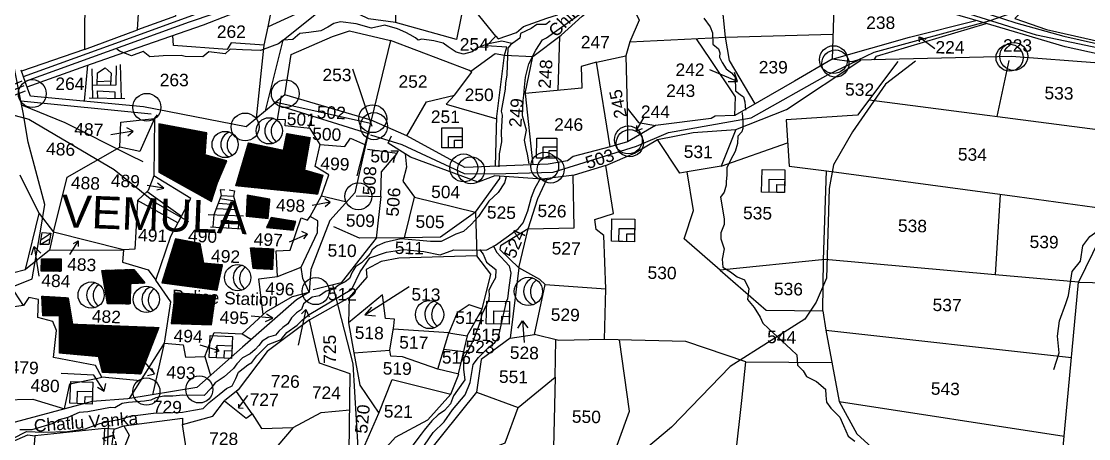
# Model space of a CAD drawing. Header units: inches. Extents: x 207447 to 213485, y 1587092 to 1593817.
# Drawn here: x 210952 to 212237, y 1589916 to 1590418 of the extents above; entities that cross this region are included whole.
import ezdxf

# ---------------------------------------------------------------- set-up
doc = ezdxf.new("R2010")
doc.units = ezdxf.units.IN
doc.header["$LTSCALE"] = 15
doc.header["$MEASUREMENT"] = 0
for name, color, linetype in [('BOUNDRY STONES', 240, 'Continuous'), ('PLOTS', 7, 'Continuous'), ('PLOTS NO', 7, 'Continuous'), ('ROADS', 1, 'Continuous'), ('STREAMS', 4, 'Continuous'), ('VILLAGE', 7, 'Continuous'), ('wells', 7, 'Continuous')]:
    doc.layers.add(name, color=color, linetype=linetype)
doc.styles.get("Standard").update_dxf_attribs({"font": 'arial.ttf'})
pattern_1 = [(42.75675967, (99659.80842, 1506710.48788), (-0.1891467585, 0.2045693864), [])]

msp = doc.modelspace()

# ---------------------------------------------------------------- hatches: boundary and pattern name
at = {"layer": 'VILLAGE'}
h = msp.add_hatch(dxfattribs=at)
h.set_pattern_fill('ANSI31', color=30, scale=3.980305, angle=-2.2432)
h.set_pattern_definition([(42.75675967, (99659.8084, 1506710.4879), (-0.3377723836, 0.3653136316), [])])
h.paths.add_polyline_path([(211117, 1590236.5), (211180.5, 1590201.1), (211187.6, 1590223.4), (211199.2, 1590250.2), (211173, 1590257.1), (211174.9, 1590283.7), (211117.3, 1590294.7)])
h = msp.add_hatch(dxfattribs=at)
h.set_pattern_fill('ANSI31', color=30, scale=2.228903, angle=-2.2432)
h.set_pattern_definition(pattern_1)
h.paths.add_polyline_path([(211225.2, 1590271.7), (211267.1, 1590262.9), (211271.3, 1590283), (211299.4, 1590278.1), (211292.5, 1590239.1), (211314.6, 1590232.9), (211308.2, 1590209.9), (211209.7, 1590220)])
h = msp.add_hatch(dxfattribs=at)
h.set_pattern_fill('ANSI31', color=30, scale=2.228903, angle=-2.2432)
h.set_pattern_definition(pattern_1)
h.paths.add_polyline_path([(211222.5, 1590183.4), (211248.7, 1590180.7), (211251, 1590204), (211223.6, 1590208.7)])
h = msp.add_hatch(dxfattribs=at)
h.set_pattern_fill('ANSI31', color=30, scale=2.228903, angle=-2.2432)
h.set_pattern_definition(pattern_1)
h.paths.add_polyline_path([(211247, 1590169.6), (211278.8, 1590166.7), (211282.1, 1590177.1), (211252.3, 1590181.8)])
h = msp.add_hatch(dxfattribs=at)
h.set_pattern_fill('ANSI31', color=30, scale=2.228903, angle=-2.2432)
h.set_pattern_definition(pattern_1)
h.paths.add_polyline_path([(211120.8, 1590103.2), (211187.2, 1590094.2), (211194, 1590125), (211171.5, 1590126.7), (211167, 1590150.7), (211137.3, 1590156.2)])
h = msp.add_hatch(dxfattribs=at)
h.set_pattern_fill('ANSI31', color=30, scale=2.228903, angle=-2.2432)
h.set_pattern_definition(pattern_1)
h.paths.add_polyline_path([(211227.4, 1590145.4), (211255.1, 1590144.1), (211254, 1590119.3), (211230.6, 1590120.4)])
h = msp.add_hatch(dxfattribs=at)
h.set_pattern_fill('ANSI31', color=30, scale=2.228903, angle=-2.2432)
h.set_pattern_definition(pattern_1)
h.paths.add_polyline_path([(210976, 1590132.2), (210999.3, 1590132.1), (210999.3, 1590117.2), (210975.6, 1590117.3)])
h = msp.add_hatch(dxfattribs=at)
h.set_pattern_fill('ANSI31', color=30, scale=2.228903, angle=-2.2432)
h.set_pattern_definition(pattern_1)
h.paths.add_polyline_path([(211048.6, 1590118.1), (211087.2, 1590119.4), (211100.4, 1590103), (211082.9, 1590102.1), (211082.8, 1590077.8), (211055.2, 1590077.9)])
h = msp.add_hatch(dxfattribs=at)
h.set_pattern_fill('ANSI31', color=30, scale=2.228903, angle=-2.2432)
h.set_pattern_definition(pattern_1)
h.paths.add_polyline_path([(210976.3, 1590087.1), (211008.1, 1590085.2), (211013.1, 1590053.5), (211117, 1590049.4), (211095.3, 1589993.5), (211049.3, 1589995.3), (211044.5, 1590014.3), (210997.3, 1590018.6), (210997.6, 1590063.5), (210977.3, 1590063.6)])
h = msp.add_hatch(dxfattribs=at)
h.set_pattern_fill('ANSI31', color=30, scale=2.228903, angle=-2.2432)
h.set_pattern_definition(pattern_1)
h.paths.add_polyline_path([(211136.8, 1590091), (211132, 1590054.4), (211180.5, 1590052.8), (211185.5, 1590087.7)])

# ---------------------------------------------------------------- linework, layer by layer
at = {"layer": 'BOUNDRY STONES'}
msp.add_lwpolyline([(211374.2, 1590291.2), (211350.9, 1590360.5)], dxfattribs=at)
at = {"layer": 'BOUNDRY STONES', "color": 1}
msp.add_lwpolyline([(211372.7, 1590298.9), (211355.7, 1590231.9)], dxfattribs=at)
at = {"layer": 'BOUNDRY STONES'}
for centre in [(212141.9, 1590374.3), (211932.1, 1590367.2), (211376.3, 1590291.8), (211684.5, 1590271.3), (211493.1, 1590238.7), (211589.2, 1590239.6), (211357.4, 1590207.3), (211306, 1590093.2), (211102.2, 1589972.3), (211165.9, 1589974.8)]:
    msp.add_circle(centre, 16.3, dxfattribs=at)
at = {"layer": 'BOUNDRY STONES', "color": 1}
for centre in [(212146.9, 1590375.8), (211929.8, 1590371.9), (210964.7, 1590331), (211269.5, 1590330.9), (211102.7, 1590314.5), (211374.8, 1590300.8), (211221.1, 1590290.8), (211682.7, 1590275.3), (211484.4, 1590241.5), (211581.9, 1590243.5)]:
    msp.add_circle(centre, 16.8, dxfattribs=at)
at = {"layer": 'PLOTS'}
for points in [[(211027.5, 1590384.2), (211091.5, 1590407.8), (211098.6, 1590525.6), (211100.2, 1590616.1), (211105.4, 1590705.8), (211111.9, 1590815.9), (211116.4, 1590893.6), (211118.5, 1591000.2), (211119.3, 1591039.3)], [(211182.1, 1590895.2), (211162.8, 1590715.1), (211151.8, 1590585.2), (211142.5, 1590481.7), (211137.3, 1590424.2), (211091.5, 1590407.8)], [(211029.7, 1590639.7), (211028.1, 1590461), (211027.5, 1590384.2), (210951.8, 1590357.9)], [(212285.1, 1590565), (212230.6, 1590502.4), (212201, 1590473.5), (212148.1, 1590421.6), (212186.4, 1590408.1), (212254, 1590393), (212330.2, 1590382.1)], [(212036.5, 1590438), (211970.4, 1590470.3), (211906.8, 1590501.2), (211834.4, 1590518.3), (211815, 1590515.3), (211710.9, 1590519.6), (211629, 1590521.8), (211566, 1590526.1), (211521, 1590527.7), (211487.8, 1590516.7), (211408.9, 1590499.9), (211386.4, 1590480), (211376.1, 1590483.1), (211334.9, 1590451.3), (211248.7, 1590411.5), (211255.2, 1590444), (211365.3, 1590484.6), (211395.7, 1590494.7), (211401.8, 1590503.5), (211408.9, 1590499.9)], [(211523.2, 1590400.2), (211525.7, 1590397), (211548, 1590404.7), (211556.5, 1590411.8), (211584.3, 1590421.8), (211597.2, 1590425.8), (211609.4, 1590441), (211632.1, 1590466.6), (211643.1, 1590479), (211671.8, 1590511.6), (211675.3, 1590520.6)], [(211533.7, 1590377.2), (211567.8, 1590375.7), (211601.9, 1590401.4), (211626.9, 1590424.2), (211675.2, 1590462.8), (211710.9, 1590499.3), (211729.9, 1590518.8)], [(211835.6, 1590318.7), (211804.5, 1590370.8), (211799.7, 1590398.8), (211795.4, 1590442.4), (211788.2, 1590516.4)], [(211370.4, 1590463), (211401.3, 1590454.4), (211402.3, 1590416.7)], [(211675.2, 1590462.8), (211695.7, 1590419.4), (211684.6, 1590393.5), (211799.7, 1590398.8), (211929.1, 1590402.5)], [(212306.1, 1590365.9), (212209, 1590387.3), (212097.5, 1590420.1), (212036.5, 1590438), (212041.5, 1590454.8)], [(210958.4, 1590339), (211029.2, 1590364.6), (211092.2, 1590386.6), (211171, 1590414), (211202, 1590426), (211210.3, 1590429.2), (211240.4, 1590440.9), (211255.2, 1590444)], [(211492.8, 1590357.9), (211522.4, 1590379.3), (211533.7, 1590377.2), (211536.4, 1590386.8), (211511.8, 1590388.6), (211523.2, 1590400.2), (211498.4, 1590430.2), (211485.3, 1590443.5), (211475.5, 1590396.1), (211402.3, 1590416.7), (211369.8, 1590420.9), (211347.2, 1590431.8), (211323.4, 1590445.9)], [(211930.4, 1590447.9), (211928.2, 1590372.4), (212021.5, 1590398.9), (212101.4, 1590419)], [(211234.6, 1590301.3), (211244.2, 1590389.3), (211248.7, 1590411.5)], [(211269.1, 1590329.5), (211276.6, 1590378.2), (211326.3, 1590399.7), (211346.6, 1590406.4), (211396.3, 1590394.8), (211372.7, 1590298.9)], [(211978.6, 1590371.7), (211981.6, 1590376), (212113.5, 1590415.4)], [(211244.2, 1590389.3), (211204.1, 1590392.2), (211199.6, 1590384.2), (211134.8, 1590388.9), (211134, 1590401.1)], [(211415.8, 1590280.2), (211439.4, 1590321.1), (211473.2, 1590329), (211494.1, 1590357), (211491.5, 1590358.9), (211396.3, 1590394.8)], [(211598, 1590334.9), (211600.1, 1590400)], [(211684.6, 1590393.5), (211679.7, 1590376.5), (211681.4, 1590313.3), (211694.9, 1590296.3), (211715.2, 1590292.5)], [(211811, 1590304.6), (211811.6, 1590327.3), (211781.5, 1590372.1), (211764.7, 1590397.1)], [(212249.8, 1590367.8), (212144.3, 1590375.7), (211958.9, 1590371.2), (211951.8, 1590369.2), (211928.2, 1590372.4), (211882.9, 1590345.8), (211811, 1590304.6), (211787.2, 1590303.9), (211782.3, 1590300.9), (211715.2, 1590292.5), (211681.7, 1590273.1), (211660.7, 1590267.1), (211616.1, 1590255.3), (211609.3, 1590250.1), (211586, 1590246.2), (211485.7, 1590241.9), (211415.8, 1590280.2), (211372.7, 1590298.9), (211269.1, 1590329.5), (211222.2, 1590291.1), (211098.6, 1590315.2), (210962.7, 1590328), (210959.3, 1590336.4), (210951.4, 1590359.3)], [(211031.4, 1590365.4), (211027.3, 1590321.9)], [(211522.6, 1590243.5), (211524.3, 1590303.5), (211533.7, 1590377.2)], [(211644.5, 1590368.7), (211625.8, 1590363.6), (211626.7, 1590337.6), (211558.5, 1590331.2), (211567.8, 1590375.7)], [(211660.7, 1590267.1), (211644.5, 1590368.7), (211679.7, 1590376.5)], [(212007.3, 1590369.7), (211958.7, 1590304.9), (211872.8, 1590299.6), (211876.2, 1590243.6), (211921.3, 1590238.1), (212150.9, 1590207), (212267.4, 1590190.9), (212225, 1590103.9), (212124.5, 1590112.9), (211919.7, 1590131.2), (211793.2, 1590118.5), (211750, 1590156.2), (211761.3, 1590190.1), (211753.4, 1590236.8), (211744.7, 1590235.3), (211717.9, 1590275.9), (211760.9, 1590284.3), (211812, 1590287.9), (211873.3, 1590311.7), (211962.7, 1590371.1)], [(212126.9, 1590303.4), (212141.3, 1590370.8)], [(210313.4, 1590071.3), (210432.8, 1590120), (210521.2, 1590156.1), (210645.4, 1590207.4), (210760, 1590255.1), (210861.4, 1590297.3), (210956.5, 1590334.2)], [(211311.3, 1590269.7), (211299.6, 1590288.9), (211269.5, 1590292), (211269.8, 1590299.4), (211260.2, 1590299.8), (211264.8, 1590328.3)], [(211473.2, 1590329), (211463.4, 1590318.1), (211524.3, 1590300.5)], [(211558.5, 1590331.2), (211567.8, 1590245.4)], [(211262.8, 1590316.1), (211370.7, 1590282.5)], [(211681.4, 1590313.3), (211681.7, 1590273.1)], [(211972.7, 1590323.5), (212269.4, 1590284.9)], [(210985.6, 1590142.5), (211074.7, 1590143), (210990.3, 1590164.2), (211006.9, 1590230.2), (211070.3, 1590266.5), (211071.4, 1590296.5), (211111.9, 1590301), (211115.4, 1590305.5)], [(211111.9, 1590301), (211094.1, 1590261.3), (211070.3, 1590266.5)], [(211111.9, 1590301), (211111, 1590231.8), (211104.1, 1590214.2), (211091.6, 1590202.4), (211089.6, 1590164.7), (211088.4, 1590143.8), (211074.7, 1590143), (211073.2, 1590127.9), (211104.1, 1590118.9), (211113.6, 1590106.4), (211131.7, 1590159.3), (211140.8, 1590176.6), (211155.5, 1590204.8), (211111, 1590231.8)], [(211301.8, 1590304), (211297.4, 1590289.1)], [(211372.7, 1590298.9), (211372.7, 1590298.9), (211353.3, 1590211.5), (211323.2, 1590178.1), (211300.4, 1590119.4), (211298.4, 1590091.8), (211282.8, 1590082.7), (211218, 1590025.6), (211162.9, 1589977), (211079.6, 1589963.4), (211037, 1589960.2), (210938.1, 1589933.7), (210896.7, 1589923.7), (210872.9, 1589921.3), (210795.2, 1589853.7)], [(211079.6, 1590280.2), (211086.4, 1590285.8), (211078.7, 1590289.6)], [(211812, 1590287.9), (211794.4, 1590243.8), (211753.4, 1590236.8)], [(211086.4, 1590285.8), (211059.4, 1590281.5)], [(211313.2, 1590208), (211321.8, 1590233.3), (211305.3, 1590243.1), (211311.3, 1590269.7), (211341, 1590267.4), (211348.2, 1590277.5), (211366.1, 1590269.5)], [(211655.7, 1590244.5), (211617.3, 1590232.9), (211578.7, 1590228.1), (211521.9, 1590231.8), (211501.8, 1590224.2), (211420.4, 1590254.3), (211393.3, 1590271.5), (211397.4, 1590280.1)], [(211654.1, 1590034.8), (211655.4, 1590095.9), (211653.1, 1590160), (211644, 1590167.4), (211642.2, 1590179.6), (211664.7, 1590186.5), (211655.7, 1590244.5), (211690, 1590259.1), (211717.9, 1590275.9)], [(211354.9, 1590208), (211384.5, 1590207.1), (211385.4, 1590236.9), (211404.2, 1590258.8), (211368.3, 1590263.6)], [(211794.4, 1590243.8), (211874.5, 1590271.6)], [(211414, 1590258.4), (211415.5, 1590242.6), (211411, 1590225.4), (211425.1, 1590206.4), (211498.7, 1590188.3), (211527.8, 1590228.6), (211528, 1590231.4)], [(211793.2, 1590118.5), (211848.5, 1590070.2), (211916.8, 1590069.6), (211917.8, 1590131), (211921.3, 1590238.1)], [(210872.3, 1590087.3), (210938.3, 1590100), (210940.7, 1590115.4), (210956.5, 1590119.4), (210973.1, 1590186.8), (210950, 1590232.8)], [(211114.9, 1590215), (211123, 1590217.3), (211115.5, 1590223.3)], [(211562.1, 1590168.1), (211617.4, 1590169.2), (211616.1, 1590232.7)], [(211562.1, 1590168.1), (211573.6, 1590204.6), (211584.7, 1590228.8)], [(211103.1, 1590213.2), (211144.4, 1590183.5)], [(211123, 1590217.3), (211103.2, 1590220.5)], [(211140.2, 1590175.5), (211091.6, 1590202.4)], [(211217.7, 1590041.7), (211246.9, 1590068.7), (211278.1, 1590086.7), (211298.4, 1590091.8), (211290.7, 1590108.3), (211288.7, 1590121.9), (211308.3, 1590163.9), (211308.8, 1590177.9), (211299.5, 1590183), (211313.2, 1590208), (211343.5, 1590200.6)], [(211323.4, 1590200.3), (211301.7, 1590196.2)], [(211384.5, 1590207.1), (211379, 1590157.1), (211365.3, 1590139.6), (211336.6, 1590103.1), (211303.2, 1590094.6)], [(211317.3, 1590195.2), (211323.4, 1590200.3), (211316.9, 1590204.5)], [(211498.7, 1590188.3), (211456.5, 1590158.1), (211413.2, 1590157.5), (211425.1, 1590206.4)], [(212130.4, 1590209.7), (212124.5, 1590112.9)], [(210973.1, 1590186.8), (210990.3, 1590164.2), (210985.6, 1590142.5), (210956.5, 1590119.4)], [(211498.7, 1590188.3), (211500.1, 1590135.5), (211406.2, 1590133), (211385, 1590128.7), (211366.9, 1590119.2), (211367.5, 1590110), (211346.2, 1590085.4), (211345.4, 1590055.1), (211352, 1590018.9), (211395.5, 1590022.3), (211400.3, 1590051.5), (211400.9, 1590059.5), (211390, 1590060.4), (211386.4, 1590088.8), (211345.4, 1590055.1)], [(211259.9, 1590111), (211258.5, 1590141.7), (211275.5, 1590142.4), (211288.6, 1590181.3), (211296.3, 1590178.7), (211299.5, 1590183)], [(211296.4, 1590161.9), (211274.3, 1590152.3)], [(211291.6, 1590156.1), (211296.4, 1590161.9), (211289.5, 1590165)], [(211413.2, 1590157.5), (211359, 1590156.8), (211327.9, 1590170.5)], [(211824.3, 1590008), (211751.8, 1590032.6), (211654.1, 1590034.8), (211599.1, 1590033.6), (211569.8, 1590041.1), (211582.5, 1590101), (211576.2, 1590107.1), (211550.7, 1590121.2), (211562.1, 1590168.1), (211528.5, 1590147.9), (211527.7, 1590143.5), (211550.7, 1590121.2), (211540.5, 1590036.5), (211569.8, 1590041.1)], [(210963.7, 1590136.8), (210966.9, 1590147), (210975, 1590138.7)], [(210966.9, 1590147), (210972.6, 1590111.3)], [(211019.9, 1590153.8), (211009.4, 1590137.2)], [(211014.3, 1590150.6), (211019.9, 1590153.8), (211020.1, 1590146.9)], [(211506.5, 1590071.6), (211517.1, 1590113.5), (211500.1, 1590135.5)], [(211242.9, 1590065), (211237.4, 1590108.1), (211259.9, 1590111), (211288.7, 1590121.9)], [(211095.2, 1589985.2), (211048.4, 1589989.7), (211041, 1590003.5), (210990.4, 1590013.1), (210993.8, 1590045.9), (210989.4, 1590056.8), (210971.4, 1590061.3), (210972.1, 1590083.3), (210960.4, 1590085.5), (210954.2, 1590075.9), (210938.3, 1590100)], [(211109.8, 1589968.4), (211123.8, 1590030.6), (211131.5, 1590080.2), (211113.6, 1590106.4)], [(211582.5, 1590101), (211655.4, 1590095.9)], [(212236.9, 1589566.1), (212238.4, 1589666.3), (212177.5, 1589675.7), (212196.6, 1589800), (212204.9, 1589888), (212208.5, 1589927.4), (212225, 1590103.9), (212292.4, 1590102.3)], [(211353.7, 1589872.2), (211346.4, 1589899.4), (211347.6, 1589993.8), (211310.5, 1590006.5), (211298.5, 1590058.5), (211346.2, 1590085.4)], [(210954.2, 1590075.9), (210926.1, 1590072), (210926.9, 1590053.2), (210913.2, 1590052.6), (210927.9, 1589962.4), (210965.5, 1589963), (211003.7, 1589951.3), (211009.8, 1589981.4), (211043.5, 1589988.4), (211048.4, 1589989.7)], [(211488.4, 1590039.2), (211506.5, 1590071.6), (211490.8, 1590076.7), (211476.5, 1590067.2), (211466.5, 1590042.9), (211399.6, 1590047.3)], [(211916.8, 1590069.6), (211920.6, 1590046.2), (212216.6, 1590013.4)], [(211298.5, 1590058.5), (211247.8, 1590020.5), (211212.8, 1589974.2), (211196.2, 1589961), (211222.3, 1589940.3), (211229.6, 1589945.4), (211210.5, 1589972.3)], [(211254.6, 1590060.7), (211228.2, 1590063.2)], [(211245.8, 1590056.5), (211254.6, 1590060.7), (211246.8, 1590065.4)], [(211172.5, 1590014.5), (211183.9, 1590043.5), (211217.7, 1590041.7), (211228.8, 1590035.1)], [(211920.6, 1590046.2), (211936.5, 1589960.2), (212207.7, 1589918.7)], [(211081.6, 1589963.8), (211123.8, 1590030.6), (211146.6, 1590028.6), (211149.2, 1590013.6), (211172.5, 1590014.5), (211179.4, 1589991.6)], [(211540.5, 1590036.5), (211505.5, 1590011), (211499.8, 1589971.6), (211437.6, 1589893.9), (211393.4, 1589824.8), (211381.7, 1589806.6), (211371.7, 1589855.7), (211362.4, 1589901.5), (211382, 1589946.1)], [(211453.3, 1589999.4), (211466.5, 1590042.9), (211488.4, 1590039.2), (211477.6, 1589993.7)], [(211499.8, 1589971.6), (211550.1, 1589953), (211594.5, 1589989.6), (211595.5, 1590034.6)], [(211591.8, 1589870.5), (211604.4, 1589861.1), (211632.3, 1589858.7), (211659.1, 1589880.2), (211683.9, 1589948.6), (211671.9, 1590034.4)], [(211189.9, 1590021.5), (211167, 1590028.3)], [(211184.6, 1590019.7), (211189.9, 1590021.5), (211185.9, 1590026.1)], [(211352, 1590018.9), (211359.1, 1589980), (211382, 1589946.1), (211398.3, 1589986.7), (211468.7, 1589969.2), (211478.6, 1589993.4), (211453.3, 1589999.4), (211410.5, 1590014), (211396.7, 1590014.9), (211395.5, 1590022.3)], [(211460.5, 1590023.2), (211484, 1590020.7)], [(211095.2, 1590013.3), (211111.8, 1589993.7)], [(212039.2, 1589756.2), (211912.8, 1589759.7), (211803.2, 1589762.7), (211796.7, 1589896.2), (211812.1, 1589896.9), (211819.2, 1589961.5), (211824.3, 1590008), (211927.8, 1590007.4)], [(211051.1, 1589972.8), (211039, 1589992.2), (210999.3, 1589994.2)], [(211103.3, 1589991.8), (211111.8, 1589993.7), (211108.8, 1589999.9)], [(211043.2, 1589977.6), (211051.1, 1589972.8), (211053.2, 1589982)], [(211594.5, 1589989.6), (211591.8, 1589870.5), (211535, 1589865), (211509.2, 1589837.6), (211492.6, 1589893.2), (211534.4, 1589910.6), (211550.1, 1589953)], [(211367.1, 1589878.6), (211402.4, 1589917.3), (211441.3, 1589938.2), (211468.7, 1589969.2)], [(211279.1, 1589929), (211260.5, 1589907.5), (211233.1, 1589901.7), (211219.4, 1589894), (211184.2, 1589874.2), (211155.2, 1589870.3), (211145.6, 1589932.8), (211182.1, 1589942.7), (211196.2, 1589961)], [(211936.5, 1589960.2), (211957.8, 1589921.3), (212051.3, 1589836.1), (212035.2, 1589783.2), (212039.2, 1589756.2), (212074.8, 1589682.1)], [(211229.6, 1589945.5), (211240.9, 1589927.9), (211279.1, 1589929), (211312.6, 1589946.9), (211347, 1589950.3)], [(211063.3, 1589927.1), (211051.8, 1589927.7), (211049, 1589874.9), (211032.7, 1589822), (211027.9, 1589813.7), (210990.2, 1589779.6), (210979.5, 1589744.6), (210945.1, 1589670), (210920.9, 1589609.3), (210905, 1589559.2)], [(210912.3, 1589448.3), (210907.1, 1589483.7), (210917.3, 1589543.1), (210931.1, 1589598.9), (210957.5, 1589665.1), (210976.5, 1589708.5), (211002.3, 1589775.2), (211032.7, 1589799.4), (211047.3, 1589827.2), (211056.6, 1589879.2), (211058.1, 1589887.7), (211063.3, 1589927.1), (211075, 1589931.2), (211081.2, 1589919.9), (211066.8, 1589883.5), (211057.7, 1589885.1)], [(211051.8, 1589927.7), (210967.8, 1589919.1), (210966.2, 1589897.7), (211049.2, 1589877.9)], [(211075, 1589931.2), (211145.6, 1589940.1), (211145.6, 1589932.8)], [(210927.1, 1589743.2), (210853.9, 1589750.1), (210809.5, 1589771.2), (210801.4, 1589804.8), (210832.4, 1589831.8), (210843, 1589848.7), (210869.1, 1589870.8), (210873, 1589882.7), (210901.8, 1589895.2), (210959.4, 1589920.1), (210967.8, 1589919.1)]]:
    msp.add_lwpolyline(points, dxfattribs=at)
at = {"layer": 'PLOTS NO'}
for points in [[(212033.4, 1590393.2), (212033, 1590399.4), (212041.1, 1590396.7)], [(212033, 1590399.4), (212051.9, 1590385.2)], [(211814.3, 1590345.4), (211780.8, 1590359.7)], [(211803, 1590345.5), (211814.3, 1590345.4), (211810.5, 1590356.5)], [(211691.9, 1590286.1), (211701.7, 1590302.8)], [(211692.5, 1590292.8), (211691.9, 1590286.1), (211699.7, 1590288.9)], [(211365.3, 1590064.6), (211418.8, 1590098.6)], [(211294, 1590071), (211284.9, 1590028)], [(211288.8, 1590066), (211294, 1590071), (211298.4, 1590062.3)], [(211373.2, 1590073.9), (211365.3, 1590064.6), (211378.2, 1590063.6)], [(211549.5, 1590048.5), (211555.3, 1590057.3), (211561.7, 1590048.8)], [(211555.3, 1590057.3), (211557.1, 1590031.2)], [(211213.2, 1589952.5), (211224.5, 1589967.5)], [(211213.1, 1589957.2), (211213.2, 1589952.5), (211218.7, 1589952.4)]]:
    msp.add_lwpolyline(points, dxfattribs=at)
at = {"layer": 'ROADS'}
for points in [[(210738.9, 1589804.7), (210776.3, 1589876.2), (210861, 1589999.3), (210892.8, 1590050), (210893.9, 1590080.1), (210949.6, 1590102.1), (210964.6, 1590108.1), (210975.3, 1590170.1), (210980, 1590197.4), (210959.6, 1590272.6), (210953.6, 1590308.3), (210948.1, 1590336.2), (210941.9, 1590367.4), (210944.3, 1590469.2), (210942.2, 1590535.8), (210894.7, 1590555.3), (210881, 1590569.5), (210836.4, 1590636.7), (210822.8, 1590657.1), (210762.8, 1590701.8), (210727.1, 1590736.4)], [(211958.9, 1590371.2), (211978.9, 1590381), (212117.4, 1590418.7), (212146.1, 1590428.7), (212224.3, 1590507), (212276.8, 1590570), (212325.5, 1590591.1), (212381.2, 1590623), (212406.5, 1590636.1)], [(210954, 1590351.7), (211059.7, 1590389.8), (211162.4, 1590426.9), (211223.6, 1590449), (211339.1, 1590487.4), (211422.6, 1590519.5), (211445.2, 1590527), (211533.8, 1590538.4), (211612.7, 1590542.6), (211695.1, 1590539.7), (211797.2, 1590535), (211855.7, 1590520.1), (211915.4, 1590505), (212015.1, 1590462.3), (212089.8, 1590435.5), (212149.3, 1590416.2), (212207.2, 1590400.3), (212262.8, 1590387.8), (212329.2, 1590379.6)], [(212325.2, 1590370.3), (212283.7, 1590378.3), (212174.2, 1590401.4), (212060.4, 1590437), (211930.2, 1590494), (211909.8, 1590502.8), (211879.7, 1590509.9), (211813.6, 1590525.9), (211740.4, 1590529.4), (211672.8, 1590532.7), (211548.4, 1590535.3), (211428.8, 1590514.5), (211303.3, 1590468), (211153.5, 1590417.2), (210956.1, 1590345.5)], [(211245.7, 1590310.3), (211266.7, 1590395.5), (211307.3, 1590427.9), (211340.3, 1590450.1), (211381.2, 1590481.5)], [(211372.1, 1590281.5), (211409.9, 1590269.7), (211484.9, 1590234.8), (211521, 1590234.4), (211592.1, 1590236.4), (211692.3, 1590267.9), (211731, 1590284.1), (211830.6, 1590301.8), (211923.3, 1590354.2), (211959.7, 1590371.2)], [(212028.6, 1590369.9), (211992.5, 1590342.2), (211952.6, 1590285.1), (211929.7, 1590245.3), (211924.6, 1590216.8), (211921.2, 1590108.9), (211909.1, 1590079.9), (211895.1, 1590059.3), (211838.4, 1590023.4), (211805.3, 1590002.3), (211734.6, 1589929.4), (211664.3, 1589870.3)], [(210295.7, 1590074), (210467.2, 1590145.2), (210629.6, 1590212.6), (210768.9, 1590270.5), (210952.7, 1590346.3)], [(210298.1, 1590068.3), (210469.6, 1590139.5), (210632, 1590206.9), (210771.3, 1590264.7), (210955, 1590340.6)], [(210898.8, 1590316.8), (210960.7, 1590300.3), (211063.3, 1590239.7), (211112.9, 1590199.9), (211152.9, 1590176.9)], [(210950.8, 1590322.3), (211107.7, 1590306.7)], [(210951.8, 1590317.6), (211004.1, 1590296.2), (211082.1, 1590257), (211097.7, 1590249.1)], [(211815.6, 1588772.9), (211794.1, 1588871.2), (211749.9, 1588959.1), (211760.8, 1589011.4), (211786.2, 1589054.6), (211780, 1589089.8), (211696.1, 1589172.7), (211646.1, 1589210.2), (211559, 1589301.4), (211547.5, 1589308.5), (211529.1, 1589372.4), (211493.9, 1589542.8), (211451, 1589591.3), (211447.6, 1589647), (211392.3, 1589741.4), (211357.3, 1589904.4), (211351.1, 1590005.8), (211326.9, 1590100.6)], [(211129.8, 1589715), (211120.5, 1589714.8), (211103.3, 1589734.8), (211098.4, 1589755.1), (211092.7, 1589798.1), (211084.1, 1589824.1), (211041.4, 1589826.3), (211055.1, 1589899.7), (211056.6, 1589932.4)]]:
    msp.add_lwpolyline(points, dxfattribs=at)
at = {"layer": 'ROADS', "color": 1}
msp.add_lwpolyline([(211256.7, 1590320.9), (211371.9, 1590295.4)], dxfattribs=at)
at = {"layer": 'STREAMS'}
for points in [[(211563.2, 1590246.3), (211561.3, 1590258), (211559.6, 1590265.1), (211557.5, 1590274.9), (211560.2, 1590287), (211555, 1590304.4), (211556, 1590322.8), (211556.8, 1590329.3), (211557.4, 1590338.9), (211558.8, 1590350.8), (211562.7, 1590366.9), (211571.1, 1590383.1), (211579.2, 1590395.6), (211584, 1590398.1), (211630, 1590430.8)], [(211542.5, 1590391.5), (211530.2, 1590394.3), (211512.4, 1590390.5), (211500.1, 1590385.8), (211494.4, 1590381.2), (211484, 1590378.4), (211475.4, 1590381), (211465.8, 1590387.5), (211459.7, 1590391.6), (211448.3, 1590394.4), (211434.1, 1590396.4), (211429.4, 1590395.3), (211426.4, 1590398.1), (211419.7, 1590401.8), (211414.8, 1590404.6), (211404.6, 1590409.1), (211389.2, 1590413.5), (211373.3, 1590409.7), (211355, 1590415.1), (211336, 1590417.3), (211328.1, 1590415.4), (211320.5, 1590410.9), (211312.3, 1590406.6), (211297.7, 1590404.7), (211286.9, 1590403.4), (211278.7, 1590396.1), (211266.7, 1590395.5), (211261.3, 1590390.8), (211253.7, 1590388), (211239.4, 1590383), (211217.9, 1590383.9), (211203, 1590384.4), (211197.2, 1590379), (211177.4, 1590381.2), (211170.1, 1590375.4), (211149, 1590375.5), (211144.2, 1590377), (211122.3, 1590376.4), (211106.3, 1590375.1), (211098.4, 1590381.6), (211084.2, 1590376.3), (211069.9, 1590382.1), (211066.4, 1590384.7)], [(211588.6, 1590418.1), (211583.2, 1590414.3), (211572.6, 1590414.1), (211565.5, 1590409.5), (211552.8, 1590403.4), (211552, 1590397.6), (211540.6, 1590389.9), (211537.4, 1590385.7), (211536.9, 1590365.7), (211536.3, 1590353), (211534.6, 1590343.8), (211534.4, 1590336.2), (211529.3, 1590310), (211530.8, 1590305.2), (211529.6, 1590284.6), (211530, 1590272.9), (211527.1, 1590258.6), (211526.5, 1590242.9)], [(211773.6, 1590422), (211781.3, 1590411.3), (211784, 1590404.2), (211784.3, 1590390.5), (211791.1, 1590384.8), (211792.8, 1590380), (211792.6, 1590374.7), (211795.7, 1590368.4), (211800.6, 1590361), (211806.9, 1590355.9), (211811.3, 1590350.6), (211811.9, 1590334.2), (211817.4, 1590329.8), (211821.4, 1590327.2), (211823.1, 1590320.9), (211823.3, 1590316.1), (211823.7, 1590311.2)], [(211819.7, 1590308.2), (211820.4, 1590296.1), (211820.5, 1590289.1), (211819.4, 1590284.9), (211814.7, 1590279.8), (211814.2, 1590270.9), (211811.2, 1590261.1), (211808.6, 1590256.1), (211801.2, 1590242), (211801.3, 1590233), (211800.7, 1590225.1), (211800.4, 1590220.9), (211798.1, 1590212.5), (211793.5, 1590206.5), (211796, 1590192.2), (211798.2, 1590180), (211798, 1590173.6), (211794.1, 1590163.4), (211793.9, 1590156.1), (211798.2, 1590144.3), (211795.8, 1590131.8), (211796.3, 1590122.2), (211805.6, 1590116.4), (211813.7, 1590110.3), (211822.6, 1590106.9), (211825.1, 1590101.5), (211827.8, 1590096.2), (211826.1, 1590083.1), (211834.4, 1590073.6), (211841.4, 1590061.8), (211844.8, 1590054.7), (211851.5, 1590048.3), (211879, 1590023.1), (211885.7, 1590016.6), (211886.4, 1590003.9), (211893.1, 1589997.2), (211897.4, 1589990.6), (211909.3, 1589984.3), (211920.3, 1589975.1), (211920.7, 1589967.6), (211921.5, 1589959.5), (211926.7, 1589952.3), (211931.6, 1589947.3), (211937.3, 1589941.4), (211941.8, 1589931.4), (211947.4, 1589918.6), (211955.5, 1589912.4)], [(210941.4, 1589915.7), (210957.7, 1589924.1), (210978.5, 1589923.5), (211007, 1589924.2), (211028.4, 1589927.4), (211046.2, 1589934), (211056, 1589936.3), (211072.7, 1589939.3), (211082.5, 1589942.7), (211110.9, 1589946.1), (211145.6, 1589947.5), (211159, 1589950), (211170.6, 1589951.9), (211177.9, 1589959.2), (211189.7, 1589968.9), (211198.5, 1589975.9), (211205.5, 1589979.1), (211210, 1589987.8), (211213, 1589995.6), (211224.2, 1590004.6), (211229.1, 1590007.4), (211235.1, 1590015.4), (211248.9, 1590029), (211264.4, 1590034.8), (211271.5, 1590043.4), (211283.8, 1590052.4), (211289.8, 1590058.2), (211298.1, 1590064.9), (211349.6, 1590095.6), (211359.8, 1590116.4), (211371.4, 1590133.3), (211391.3, 1590139.9), (211412.1, 1590143.3), (211436.2, 1590140.8), (211455.9, 1590136.8), (211472.6, 1590143), (211494.6, 1590142.6), (211512.1, 1590143), (211522.5, 1590148.7), (211535.7, 1590157.7), (211549.8, 1590168.1), (211556.1, 1590175.5), (211561.8, 1590189.9), (211565.9, 1590206.4), (211570, 1590216.6), (211577.7, 1590230.3)], [(211535.6, 1590230.9), (211533.7, 1590223.6), (211525.7, 1590211.8), (211514.7, 1590201.4), (211502, 1590183.1), (211493.5, 1590173.6), (211484.2, 1590165.1), (211474.9, 1590161.6), (211466.9, 1590157.7), (211457.2, 1590153.1), (211452.2, 1590152.8), (211444.4, 1590153), (211408.6, 1590156), (211389.3, 1590151.9), (211380.2, 1590147.9), (211374.3, 1590142.9), (211371.7, 1590138.4), (211366.6, 1590132.6), (211361.3, 1590127.4), (211354.2, 1590122.6), (211350, 1590116.2), (211346.9, 1590108.4), (211341.7, 1590104.2), (211334.4, 1590100.8), (211327.6, 1590095.7), (211318.5, 1590093.1), (211310.5, 1590087.4), (211301.9, 1590086.1), (211298.8, 1590083.6), (211291.3, 1590077.7), (211288.8, 1590070.9), (211283, 1590067), (211276.8, 1590060.9), (211272.4, 1590054), (211266.5, 1590049.2), (211261.8, 1590044.9), (211257.7, 1590040.2), (211249.2, 1590037.6), (211241.8, 1590032.8), (211237.4, 1590027.7), (211233, 1590023), (211227.1, 1590017.8), (211218.1, 1590012.7), (211211.2, 1590005.6), (211206.9, 1590000), (211195.9, 1589990.1), (211184.9, 1589982.9), (211179.8, 1589976), (211171.7, 1589967.5), (211145.9, 1589967.9), (211134, 1589966.7), (211123, 1589966.8), (211113.6, 1589964.7), (211107.5, 1589962.1), (211099.9, 1589960.7), (211080.6, 1589959.3), (211073.1, 1589958), (211064.2, 1589952.8), (211058.8, 1589953.2), (211031.8, 1589947.8), (211021.1, 1589946.9), (211007.7, 1589940.9), (210997.2, 1589938.1), (210989.7, 1589933.9), (210964.2, 1589926.1), (210949.6, 1589926.1)], [(212195.2, 1589999), (212201.7, 1590018.8), (212199.5, 1590038.9), (212202.2, 1590057.4), (212209.5, 1590078.2), (212212.9, 1590087.9), (212217.4, 1590116.9), (212227.2, 1590129.4), (212230.2, 1590147.8), (212238.4, 1590159.1), (212247, 1590165), (212253.8, 1590177.2), (212262.1, 1590188.1)], [(211519.9, 1590148.2), (211524.2, 1590139.5), (211539.1, 1590123.6), (211541, 1590114.9), (211538.6, 1590097.5), (211537.3, 1590083.8), (211534.3, 1590078)], [(211503.5, 1590143.5), (211507.7, 1590137.5), (211511.9, 1590128), (211523.2, 1590119.4), (211522.5, 1590109.3), (211517.5, 1590099.9), (211514.7, 1590094), (211514.9, 1590088.3), (211514.8, 1590084.3), (211514.6, 1590081.6)], [(211514.7, 1590083), (211506.2, 1590064.9), (211503.9, 1590055.5), (211501.6, 1590049.3), (211499, 1590042.4), (211496, 1590034.5), (211488.8, 1590020.6), (211484.7, 1590012.5), (211484.3, 1590005), (211484, 1589998.8), (211485.6, 1589986.3), (211476.9, 1589974), (211472, 1589967), (211468.5, 1589957.6), (211461.3, 1589949.3), (211453.6, 1589944.4), (211446, 1589937), (211436.8, 1589925.7), (211433.1, 1589920.9), (211423.2, 1589907.7)], [(211432, 1589900.3), (211447.4, 1589922.9), (211460.9, 1589935.9), (211470.9, 1589950.1), (211486.2, 1589968.3), (211492.3, 1589983.1), (211495.8, 1590004.9), (211502.3, 1590013.3), (211513.6, 1590024.5), (211521.8, 1590031.5), (211525.8, 1590036.1), (211534.5, 1590073.5), (211535.8, 1590080.9)]]:
    msp.add_lwpolyline(points, dxfattribs=at)
at = {"layer": 'VILLAGE', "color": 5}
for points in [[(211070.4, 1590365.9), (211071.8, 1590325.1)], [(211036.4, 1590360.8), (211037.1, 1590326.2)], [(211036.8, 1590341.3), (211065.8, 1590341.7), (211066, 1590364.3)], [(211042.9, 1590341.6), (211043.3, 1590356), (211052.3, 1590362.1), (211059.9, 1590355.7), (211059, 1590341.6)], [(211043, 1590345.5), (211059.3, 1590346.5)], [(211043.6, 1590325.7), (211043.2, 1590334.3), (211064.2, 1590333.2), (211064, 1590325.4)], [(211033.4, 1590325.8), (211076, 1590325.2)], [(211196.5, 1590214.9), (211190.9, 1590215.3), (211192.2, 1590208.3), (211183.2, 1590185.2), (211182.2, 1590170.4)], [(211202, 1590215.3), (211208.3, 1590214.1), (211207.1, 1590207.5), (211213.8, 1590184), (211212.7, 1590168.4)], [(211188.6, 1590198.9), (211210, 1590197.4)], [(211190.9, 1590204.9), (211208.7, 1590202)], [(211192.3, 1590208.4), (211207.1, 1590207.5)], [(211176.5, 1590185.5), (211219, 1590183.8)], [(211186.2, 1590192.8), (211211.6, 1590191.5)], [(211192.7, 1590169.7), (211192.7, 1590178.3), (211201.6, 1590178.3), (211201, 1590169.2)], [(211179.2, 1590170.6), (211217.9, 1590168)]]:
    msp.add_lwpolyline(points, dxfattribs=at)
at = {"layer": 'VILLAGE', "color": 30}
for points in [[(211117, 1590236.5), (211180.5, 1590201.1), (211187.6, 1590223.4), (211199.2, 1590250.2), (211173, 1590257.1), (211174.9, 1590283.7), (211117.3, 1590294.7), (211117, 1590236.5)], [(211225.2, 1590271.7), (211267.1, 1590262.9), (211271.3, 1590283), (211299.4, 1590278.1), (211292.5, 1590239.1), (211314.6, 1590232.9), (211308.2, 1590209.9), (211209.7, 1590220), (211225.2, 1590271.7)], [(211222.5, 1590183.4), (211248.7, 1590180.7), (211251, 1590204), (211223.6, 1590208.7), (211222.5, 1590183.4)], [(211247, 1590169.6), (211278.8, 1590166.7), (211282.1, 1590177.1), (211252.3, 1590181.8), (211247, 1590169.6)], [(210976.6, 1590163.7), (210986.9, 1590163), (210984.7, 1590149.2), (210974.2, 1590149.3), (210976.6, 1590163.7)], [(210975.1, 1590154.9), (210986.9, 1590163)], [(210974.2, 1590149.3), (210985.8, 1590156.1)], [(211120.8, 1590103.2), (211187.2, 1590094.2), (211194, 1590125), (211171.5, 1590126.7), (211167, 1590150.7), (211137.3, 1590156.2), (211120.8, 1590103.2)], [(211227.4, 1590145.4), (211255.1, 1590144.1), (211254, 1590119.3), (211230.6, 1590120.4), (211227.4, 1590145.4)], [(210976, 1590132.2), (210999.3, 1590132.1), (210999.3, 1590117.2), (210975.6, 1590117.3), (210976, 1590132.2)], [(210976, 1590132.2), (210985.4, 1590117.2)], [(210986.8, 1590132.1), (210999.3, 1590117.2)], [(211048.6, 1590118.1), (211087.2, 1590119.4), (211100.4, 1590103), (211082.9, 1590102.1), (211082.8, 1590077.8), (211055.2, 1590077.9), (211048.6, 1590118.1)], [(210976.3, 1590087.1), (211008.1, 1590085.2), (211013.1, 1590053.5), (211117, 1590049.4), (211095.3, 1589993.5), (211049.3, 1589995.3), (211044.5, 1590014.3), (210997.3, 1590018.6), (210997.6, 1590063.5), (210977.3, 1590063.6), (210976.3, 1590087.1)], [(211136.8, 1590091), (211132, 1590054.4), (211180.5, 1590052.8), (211185.5, 1590087.7), (211136.8, 1590091)]]:
    msp.add_lwpolyline(points, dxfattribs=at)
at = {"layer": 'wells', "color": 0}
for points in [[(211482.5, 1590265.6), (211458.2, 1590265.6), (211458.2, 1590289.7), (211482.6, 1590289.6)], [(211482.5, 1590265.6), (211466.1, 1590265.6), (211466.1, 1590279.5), (211482.6, 1590279.4)], [(211482.5, 1590265.6), (211473.4, 1590265.6), (211473.4, 1590274.9), (211482.6, 1590274.9)], [(211596.6, 1590253.1), (211572.2, 1590253.2), (211572.3, 1590277.3), (211596.7, 1590277.2)], [(211596.6, 1590253.1), (211580.2, 1590253.2), (211580.2, 1590267), (211596.7, 1590267)], [(211596.6, 1590253.1), (211587.5, 1590253.2), (211587.5, 1590262.4), (211596.6, 1590262.4)], [(211870.8, 1590212), (211843.2, 1590212.5), (211843.7, 1590239.6), (211871.3, 1590239.1)], [(211870.8, 1590212), (211852.2, 1590212.3), (211852.5, 1590228), (211871.1, 1590227.6)], [(211870.8, 1590212), (211861.5, 1590212.1), (211861.7, 1590221.4), (211870.9, 1590221.3)], [(211689.9, 1590152.7), (211662.4, 1590153.2), (211662.9, 1590180.4), (211690.4, 1590179.9)], [(211689.9, 1590152.7), (211671.3, 1590153.1), (211671.6, 1590168.7), (211690.2, 1590168.4)], [(211689.9, 1590152.7), (211680.7, 1590152.9), (211680.9, 1590162.2), (211690.1, 1590162)], [(211539.1, 1590053.5), (211511.6, 1590054), (211512.1, 1590081.2), (211539.7, 1590080.7)], [(211539.1, 1590053.5), (211520.5, 1590053.9), (211520.8, 1590069.5), (211539.4, 1590069.1)], [(211539.1, 1590053.5), (211529.9, 1590053.7), (211530.1, 1590063), (211539.3, 1590062.8)], [(211204.7, 1590012.2), (211177.9, 1590013.2), (211178.9, 1590039.6), (211205.7, 1590038.6)], [(211204.7, 1590012.2), (211186.6, 1590012.9), (211187.2, 1590028.1), (211205.3, 1590027.4)], [(211204.7, 1590012.2), (211195.7, 1590012.5), (211196.1, 1590021.6), (211205, 1590021.2)], [(211036.8, 1589957), (211010, 1589958.1), (211011.1, 1589984.5), (211037.8, 1589983.4)], [(211036.8, 1589957), (211018.7, 1589957.7), (211019.3, 1589972.9), (211037.4, 1589972.2)], [(211036.8, 1589957), (211027.8, 1589957.4), (211028.2, 1589966.4), (211037.1, 1589966.1)]]:
    msp.add_lwpolyline(points, close=True, dxfattribs=at)
for centre, radius in [((211250.2, 1590286.2), 15.8), ((211197, 1590269.7), 15.8), ((211212.1, 1590109.4), 15.8), ((211562.3, 1590092.8), 17), ((211035.6, 1590088.4), 15.8), ((211102.1, 1590083.2), 15.8), ((211443.3, 1590065), 17)]:
    msp.add_circle(centre, radius, dxfattribs=at)
for centre, radius, start, end in [((211260.6, 1590286.1), 15.8, 108.9215, 250.3448), ((211268.2, 1590285.6), 15.8, 122.8454, 233.109), ((211207.5, 1590269.7), 15.8, 108.9215, 250.3448), ((211215.1, 1590269.1), 15.8, 122.8454, 233.109), ((211222.5, 1590109.3), 15.8, 108.9215, 250.3448), ((211230.2, 1590108.7), 15.8, 122.8454, 233.109), ((211573.5, 1590093), 17, 110.0585, 251.4817), ((211046, 1590088.3), 15.8, 108.9215, 250.3448), ((211053.7, 1590087.8), 15.8, 122.8454, 233.109), ((211112.5, 1590083.2), 15.8, 108.9215, 250.3448), ((211120.2, 1590082.6), 15.8, 122.8454, 233.109), ((211581.7, 1590092.5), 17, 123.9823, 234.2459), ((211454.5, 1590065.2), 17, 110.0585, 251.4817), ((211462.7, 1590064.7), 17, 123.9823, 234.2459)]:
    msp.add_arc(centre, radius, start, end, dxfattribs=at)

# ---------------------------------------------------------------- texts
at = {"layer": 'PLOTS'}
for s, rotation, p in [('Chikaa vanka', 45.9229, (211595.7, 1590397.9)), ('238', 359.8852, (211969.2, 1590408.9)), ('262', 359.8852, (211187, 1590398.1)), ('254', 359.8852, (211479.6, 1590382.8)), ('247', 359.8852, (211625.4, 1590385.5)), ('224', 359.8852, (212052.6, 1590379.3)), ('223', 359.8852, (212134, 1590381.5)), ('248', 85.9812, (211589, 1590336.7)), ('242', 359.8852, (211739.5, 1590352.3)), ('239', 359.8852, (211839.7, 1590355.3)), ('263', 359.8852, (211118.2, 1590339.9)), ('253', 359.8852, (211314.2, 1590346)), ('252', 359.8852, (211405.8, 1590338.1)), ('264', 359.8852, (210992.5, 1590335.4)), ('243', 359.8852, (211728.3, 1590327)), ('532', 358.8937, (211943.6, 1590328.7)), ('533', 358.8937, (212183.8, 1590324.3)), ('250', 359.8852, (211485.5, 1590322.1)), ('245', 101.8406, (211681.2, 1590303)), ('502', 357.7568, (211307.2, 1590301.4)), ('249', 85.9812, (211553.8, 1590290)), ('244', 359.8852, (211697.8, 1590301.7)), ('501', 357.7568, (211271, 1590293.1)), ('251', 359.8852, (211444.8, 1590295.7)), ('246', 359.8852, (211593.3, 1590286.3)), ('487', 357.7568, (211015, 1590281)), ('500', 357.7568, (211301.6, 1590275.3)), ('486', 357.7568, (210981.1, 1590257.3)), ('507', 358.8937, (211371.8, 1590248.3)), ('503', 17.9702, (211633.9, 1590240)), ('531', 358.8937, (211749.3, 1590253.7)), ('534', 358.8937, (212079.5, 1590250.5)), ('499', 357.7568, (211311.5, 1590239.6)), ('508', 87.3849, (211377.6, 1590208.3)), ('488', 357.7568, (211011, 1590216.5)), ('489', 357.7568, (211059.1, 1590219)), ('506', 85.8243, (211405.8, 1590182.5)), ('504', 358.8937, (211445, 1590205.4)), ('498', 357.7568, (211258.1, 1590189.5)), ('526', 358.8937, (211573.1, 1590182.5)), ('509', 358.8937, (211342.3, 1590170.9)), ('525', 358.8937, (211512.2, 1590180.6)), ('535', 358.8937, (211820.7, 1590179.9)), ('505', 358.8937, (211426.2, 1590169.5)), ('538', 358.8937, (212007.3, 1590164.6)), ('491', 357.7568, (211091.9, 1590153.5)), ('490', 357.7568, (211152.1, 1590152.6)), ('497', 357.7568, (211231.2, 1590148.3)), ('524', 66.4824, (211545.7, 1590131.3)), ('539', 358.8937, (212165.9, 1590145.2)), ('510', 358.8937, (211320.3, 1590134.8)), ('511', 358.8937, (211401.2, 1590138)), ('527', 358.8937, (211590.2, 1590137.4)), ('492', 357.7568, (211179.8, 1590128.3)), ('483', 357.7568, (211006.5, 1590118.3)), ('530', 358.8937, (211705.7, 1590108)), ('484', 357.7568, (210975.4, 1590098.8)), ('Police Station', 357.7568, (211132.7, 1590080)), ('496', 357.7568, (211245.2, 1590089)), ('512', 358.8937, (211320.6, 1590082.3)), ('513', 358.8937, (211421.3, 1590081.9)), ('536', 358.8937, (211857.9, 1590088.6)), ('537', 358.8937, (212049, 1590069.3)), ('482', 357.7568, (211036.2, 1590055.7)), ('495', 357.7568, (211190.2, 1590054.4)), ('514', 358.8937, (211474, 1590054)), ('529', 358.8937, (211589.1, 1590057.5)), ('494', 357.7568, (211134.7, 1590032.2)), ('518', 358.8937, (211353, 1590035.7)), ('515', 358.8937, (211493.8, 1590033.3)), ('544', 358.8937, (211849.7, 1590030.6)), ('725', 90.581, (211330.7, 1590005.7)), ('517', 358.8937, (211406.6, 1590024.1)), ('523', 358.8937, (211486.4, 1590018.8)), ('481', 357.7568, (211056.9, 1590007.8)), ('516', 358.8937, (211458, 1590006.1)), ('528', 358.8937, (211539.8, 1590011.7)), ('479', 357.7568, (210937.2, 1589994.4)), ('519', 358.8937, (211386.7, 1589992.8)), ('493', 357.7568, (211126.1, 1589988.2)), ('726', 358.8937, (211251.8, 1589977.4)), ('551', 358.8937, (211526.7, 1589982.8)), ('480', 357.7568, (210962.4, 1589972.6)), ('543', 358.8937, (212046.9, 1589968.5)), ('727', 358.8937, (211226.4, 1589955.2)), ('724', 358.8937, (211301.3, 1589963.7)), ('729', 358.8937, (211109.8, 1589946.5)), ('520', 84.4027, (211368.1, 1589921.1)), ('521', 358.8937, (211388, 1589941.1)), ('Chatlu Vanka', 4.2418, (210967.2, 1589923.6)), ('550', 358.8937, (211614.5, 1589934.8)), ('711', 105.9081, (211071.6, 1589891.5)), ('728', 358.8937, (211177.6, 1589908.4))]:
    msp.add_text(s, height=15, rotation=rotation, dxfattribs=at).set_placement(p)
at = {"layer": 'PLOTS', "color": 1}
msp.add_text('VEMULA', height=39, rotation=357.7568, dxfattribs=at).set_placement((210999.2, 1590170.4))

doc.saveas('drawing.dxf')
